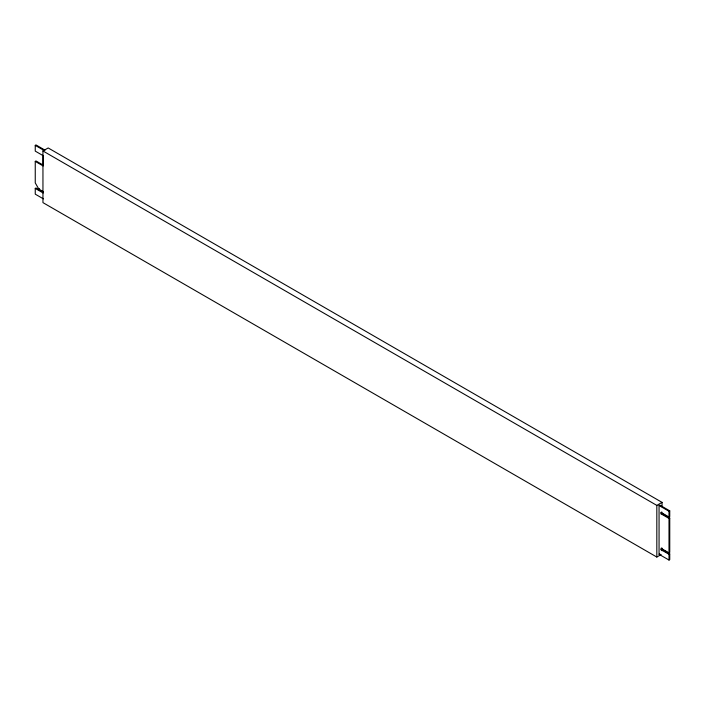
<?xml version="1.0" encoding="UTF-8"?>
<svg xmlns="http://www.w3.org/2000/svg" width="705" height="705" viewBox="0 0 705 705"><rect width="100%" height="100%" fill="white"/><g stroke="black" fill="none" stroke-linecap="round" stroke-linejoin="round"><path stroke-width="1.06" d="M43.384 198.854L35.25 194.157L35.25 188.42L43.199 193.011L43.199 191.637L38.837 189.116L35.25 182.895L35.25 161.392L43.199 165.983L43.199 155.708L35.25 151.117L35.25 145.371L35.999 144.948L45.032 150.165M661.175 554.535L656.822 557.047L42.952 202.626L42.952 150.967L48.178 147.953L662.048 502.374L662.048 506.772M35.25 161.392L35.999 160.96L43.067 165.041M35.25 188.42L35.999 187.988L43.067 192.068M38.837 189.116L39.577 188.684M42.952 150.967L656.822 505.388L662.048 502.374M659.06 505.529L659.809 505.097L669.75 510.843L669.75 516.58L669.001 517.012L661.052 512.42L661.052 513.848L669.001 518.448L669.75 518.016L669.75 552.447L669.001 552.879L661.052 548.287L661.052 549.724L669.001 554.315L669.75 553.883L669.75 559.629L669.001 560.052L659.06 554.315L659.06 505.529L669.001 511.266L669.75 510.843M661.052 512.42L661.801 511.989L661.801 513.425L669.75 518.016M661.052 513.848L661.801 513.425M661.052 549.724L661.801 549.292L669.75 553.883M659.06 554.315L659.809 553.883M35.25 145.371L44.292 150.588M669.001 511.266L669.001 517.012M669.001 518.448L669.001 552.879M669.001 554.315L669.001 560.052M662.048 548.534L662.048 550.728M661.801 547.855L661.801 549.292M656.822 505.388L656.822 557.047"/></g></svg>
